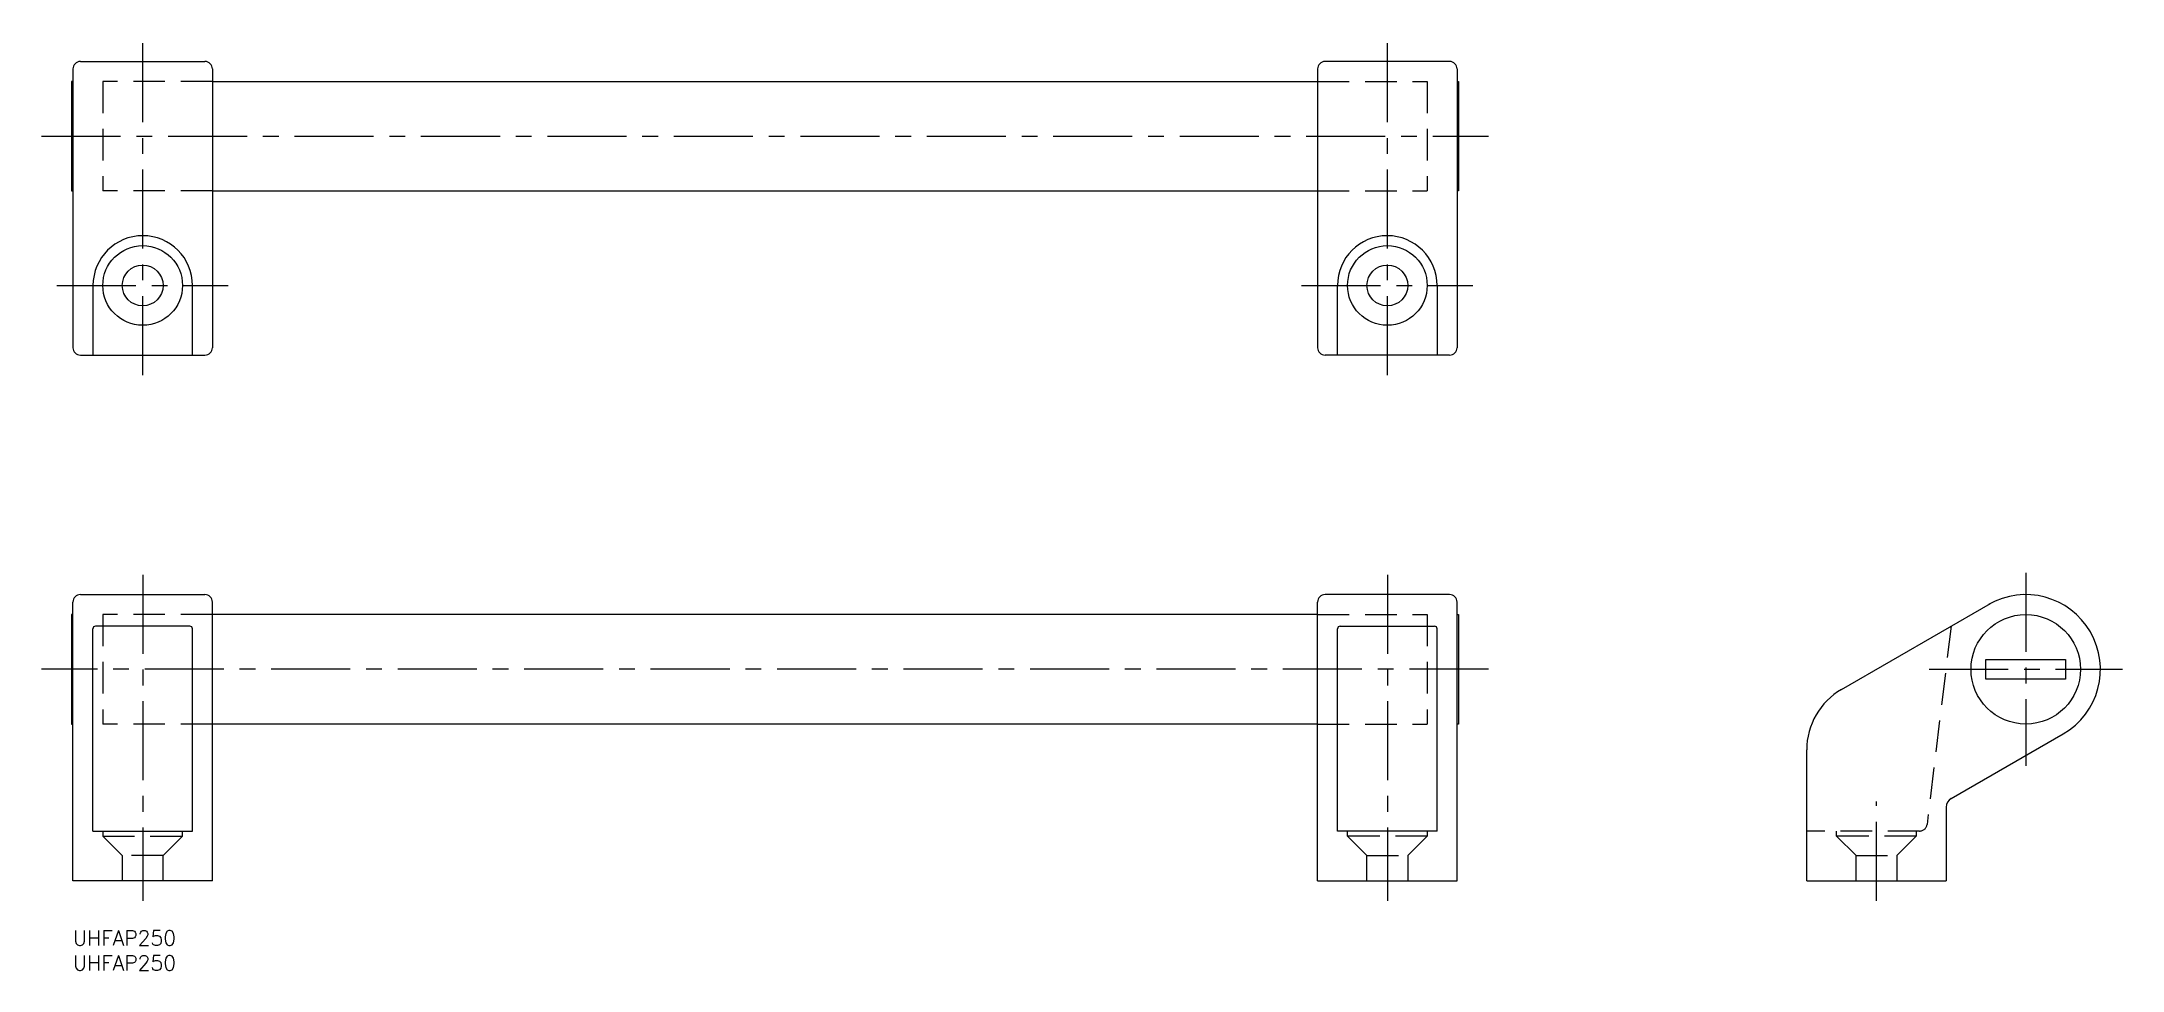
# Model space of a CAD drawing. Extents: x -6 to 412, y -8 to 179.
import ezdxf

# ---------------------------------------------------------------- set-up
doc = ezdxf.new("R2010")
doc.units = 0
doc.header["$LTSCALE"] = 0.5
doc.linetypes.add('CENTER', pattern=[50.8, 31.75, -6.35, 6.35, -6.35])
doc.linetypes.add('DASHED', pattern=[19.05, 12.7, -6.35])
for name, color, linetype in [('MSM_CENTER', 1, 'CENTER'), ('MSM_CONTINUOUS', 7, 'CONTINUOUS'), ('MSM_DASHED', 4, 'DASHED'), ('MSM_PART_NUMBER', 7, 'CONTINUOUS')]:
    doc.layers.add(name, color=color, linetype=linetype)
doc.styles.get("Standard").update_dxf_attribs({"font": 'txt.shx', "height": 3, "bigfont": 'bigfont.shx'})

msp = doc.modelspace()

# ---------------------------------------------------------------- linework, layer by layer
at = {"layer": 'MSM_CENTER'}
for p, q in [((14, 111.62), (14, 178.62)), ((264, 111.62), (264, 178.62)), ((-6.3, 159.62), (284.3, 159.62)), ((-3.24, 129.62), (31.2, 129.62)), ((246.76, 129.62), (281.2, 129.62)), ((14, 71.5), (14, 6)), ((264, 71.5), (264, 6)), ((392.23, 71.9), (392.23, 33.1)), ((284.3, 52.5), (-6.3, 52.5)), ((372.83, 52.5), (411.63, 52.5)), ((362.23, 6), (362.23, 25.96))]:
    msp.add_line(p, q, dxfattribs=at)
at = {"layer": 'MSM_CONTINUOUS'}
for p, q in [((0, 173.12), (0, 117.12)), ((1.5, 174.62), (26.5, 174.62)), ((28, 173.12), (28, 117.12)), ((250, 173.12), (250, 117.12)), ((276.5, 174.62), (251.5, 174.62)), ((278, 173.12), (278, 117.12)), ((0, 170.62), (-0.3, 170.62)), ((-0.3, 170.62), (-0.3, 148.62)), ((28, 170.62), (250, 170.62)), ((278, 170.62), (278.3, 170.62)), ((278.3, 170.62), (278.3, 148.62)), ((-0.3, 148.62), (0, 148.62)), ((28, 148.62), (250, 148.62)), ((278.3, 148.62), (278, 148.62)), ((4, 129.62), (4, 115.62)), ((24, 115.62), (24, 129.62)), ((254, 115.62), (254, 129.62)), ((274, 129.62), (274, 115.62)), ((1.5, 115.62), (26.5, 115.62)), ((276.5, 115.62), (251.5, 115.62)), ((1.5, 67.5), (26.5, 67.5)), ((276.5, 67.5), (251.5, 67.5)), ((0, 63.5), (-0.3, 63.5)), ((-0.3, 63.5), (-0.3, 41.5)), ((0, 10), (0, 66)), ((28, 10), (28, 66)), ((250, 63.5), (28, 63.5)), ((250, 10), (250, 66)), ((278, 10), (278, 66)), ((278, 63.5), (278.3, 63.5)), ((278.3, 63.5), (278.3, 41.5)), ((355.23, 48.46), (385.17, 65.73)), ((4, 20), (4, 60.65)), ((23.5, 61.15), (4.5, 61.15)), ((24, 20), (24, 60.65)), ((254, 20), (254, 60.65)), ((254.5, 61.15), (273.5, 61.15)), ((274, 20), (274, 60.65)), ((384.23, 50.5), (384.23, 54.5)), ((384.23, 54.5), (400.23, 54.5)), ((400.23, 54.5), (400.23, 50.5)), ((400.23, 50.5), (384.23, 50.5)), ((-0.3, 41.5), (0, 41.5)), ((250, 41.5), (28, 41.5)), ((278.3, 41.5), (278, 41.5)), ((377.23, 26.52), (399.73, 39.51)), ((348.23, 10), (348.23, 36.33)), ((376.23, 24.79), (376.23, 10)), ((4, 20), (24, 20)), ((274, 20), (254, 20)), ((28, 10), (0, 10)), ((250, 10), (278, 10)), ((348.23, 10), (376.23, 10))]:
    msp.add_line(p, q, dxfattribs=at)
for centre, radius in [((14, 129.62), 8), ((264, 129.62), 8), ((14, 129.62), 4.1), ((264, 129.62), 4.1), ((392.23, 52.5), 11)]:
    msp.add_circle(centre, radius, dxfattribs=at)
for centre, radius, start, end in [((1.5, 173.12), 1.5, 90, 180), ((26.5, 173.12), 1.5, 0, 90), ((251.5, 173.12), 1.5, 90, 180), ((276.5, 173.12), 1.5, 0, 90), ((14.02, 129.62), 10, 0, 180), ((263.98, 129.62), 10, 0, 180), ((1.5, 117.12), 1.5, 180, 270), ((26.5, 117.12), 1.5, 270, 0), ((251.5, 117.12), 1.5, 180, 270), ((276.5, 117.12), 1.5, 270, 0), ((1.5, 66), 1.5, 90, 180), ((26.5, 66), 1.5, 0, 90), ((251.5, 66), 1.5, 90, 180), ((276.5, 66), 1.5, 0, 90), ((392.23, 52.5), 15, 300.0144, 120), ((4.5, 60.65), 0.5, 90, 180), ((23.5, 60.65), 0.5, 0, 90), ((254.5, 60.65), 0.5, 90, 180), ((273.5, 60.65), 0.5, 0, 90), ((362.23, 36.33), 14, 119.9887, 180), ((378.23, 24.79), 2, 120, 180)]:
    msp.add_arc(centre, radius, start, end, dxfattribs=at)
at = {"layer": 'MSM_DASHED'}
for p, q in [((6, 170.62), (6, 148.62)), ((28, 170.62), (6, 170.62)), ((250, 170.62), (272, 170.62)), ((272, 170.62), (272, 148.62)), ((28, 148.62), (6, 148.62)), ((250, 148.62), (272, 148.62)), ((6, 63.5), (6, 41.5)), ((28, 63.5), (6, 63.5)), ((250, 63.5), (272, 63.5)), ((272, 63.5), (272, 41.5)), ((377.23, 61.15), (372.39, 21.32)), ((28, 41.5), (6, 41.5)), ((250, 41.5), (272, 41.5)), ((6, 20), (6, 19)), ((6, 19), (9.9, 15.1)), ((6, 19), (22, 19)), ((18.1, 15.1), (22, 19)), ((22, 19), (22, 20)), ((256, 19), (256, 20)), ((259.9, 15.1), (256, 19)), ((272, 19), (256, 19)), ((272, 19), (268.1, 15.1)), ((272, 20), (272, 19)), ((370.9, 20), (348.23, 20)), ((354.23, 19), (354.23, 20)), ((358.13, 15.1), (354.23, 19)), ((370.23, 19), (354.23, 19)), ((370.23, 19), (366.33, 15.1)), ((370.23, 20), (370.23, 19)), ((9.9, 15.1), (9.9, 10)), ((18.1, 15.1), (9.9, 15.1)), ((18.1, 10), (18.1, 15.1)), ((259.9, 10), (259.9, 15.1)), ((259.9, 15.1), (268.1, 15.1)), ((268.1, 15.1), (268.1, 10)), ((358.13, 10), (358.13, 15.1)), ((358.13, 15.1), (366.33, 15.1)), ((366.33, 15.1), (366.33, 10))]:
    msp.add_line(p, q, dxfattribs=at)
msp.add_arc((370.9, 21.5), 1.5, 270, 353.0726, dxfattribs=at)

# ---------------------------------------------------------------- texts
at = {"layer": 'MSM_PART_NUMBER'}
for p in [(0, -3), (0, -8)]:
    msp.add_text('UHFAP250', height=3, dxfattribs=at).set_placement(p)

doc.saveas('drawing.dxf')
